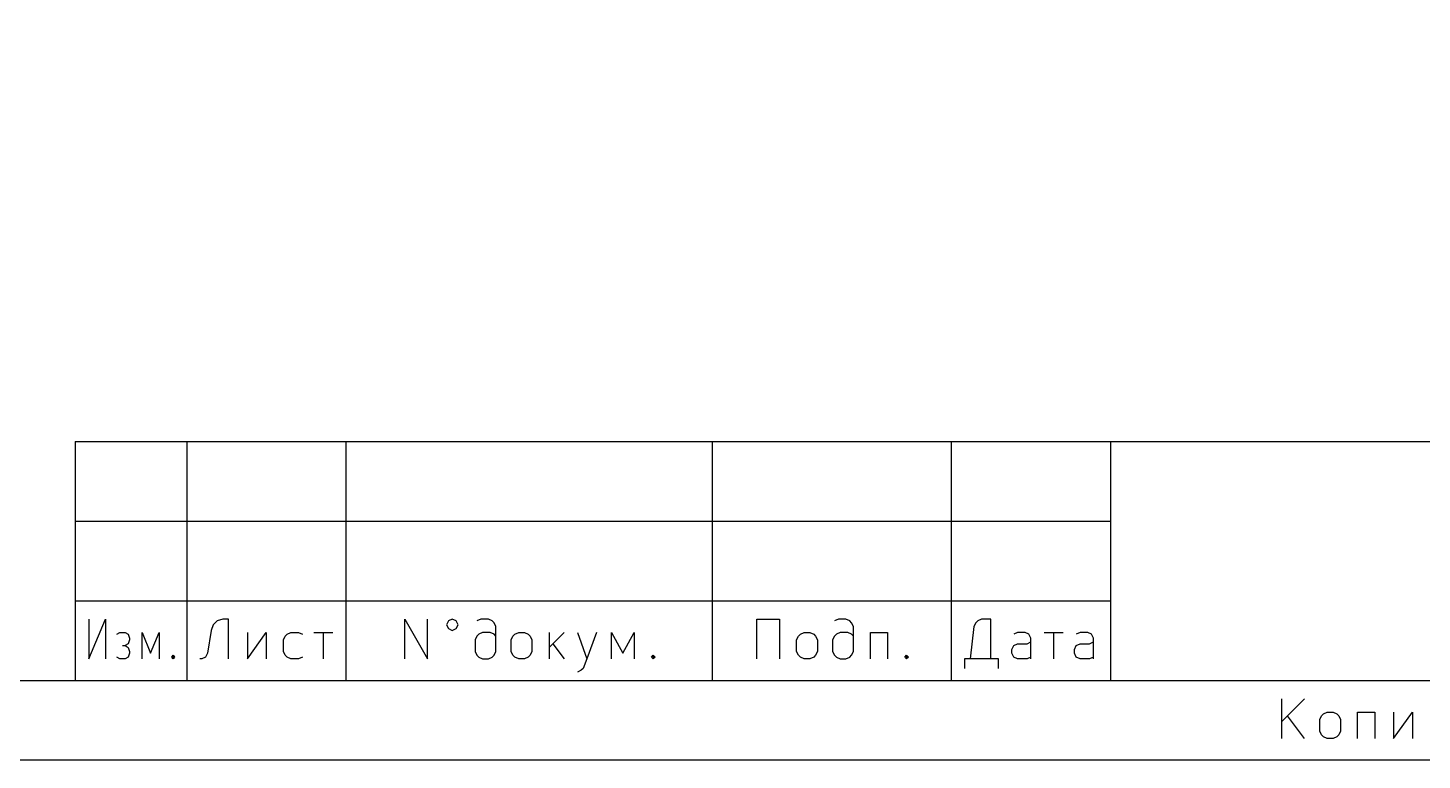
# Model space of a CAD drawing. Extents: x -8 to 289, y -13 to 197.
# Drawn here: x 96.3 to 183.9, y -13.1 to 32.9 of the extents above; entities that cross this region are included whole.
import ezdxf

# ---------------------------------------------------------------- set-up
doc = ezdxf.new("R2010")
doc.units = 0
doc.header["$MEASUREMENT"] = 0
doc.layers.get('0').update_dxf_attribs({"linetype": 'CONTINUOUS'})
doc.layers.add('BLACK', color=7, linetype='CONTINUOUS')

msp = doc.modelspace()

# ---------------------------------------------------------------- linework, layer by layer
at = {"linetype": 'Continuous'}
msp.add_lwpolyline([(-7.684, 196.936), (289.316, 196.936), (289.316, -13.064), (-7.684, -13.064)], close=True, dxfattribs=at)
at = {"layer": 'BLACK', "linetype": 'Continuous'}
for p, q in [((99.317, 6.929), (99.317, -8.071)), ((99.317, 6.929), (284.316, 6.929)), ((106.317, 6.929), (106.317, -8.071)), ((116.317, 6.929), (116.317, -8.071)), ((139.317, 6.929), (139.317, -8.071)), ((154.317, 6.929), (154.317, -8.071)), ((164.317, 6.929), (164.317, -8.071)), ((99.317, 1.929), (164.317, 1.929)), ((99.317, -3.071), (164.317, -3.071)), ((100.171, -4.215), (100.171, -6.715)), ((100.171, -6.715), (101.229, -4.215)), ((101.229, -4.215), (101.229, -6.715)), ((108.222, -4.334), (107.984, -4.572)), ((108.579, -4.215), (108.222, -4.334)), ((108.936, -4.215), (108.579, -4.215)), ((108.936, -6.715), (108.936, -4.215)), ((120.02, -6.715), (120.02, -4.215)), ((120.02, -4.215), (121.448, -6.715)), ((121.448, -6.715), (121.448, -4.215)), ((122.758, -4.334), (122.639, -4.572)), ((122.996, -4.215), (122.758, -4.334)), ((123.234, -4.334), (122.996, -4.215)), ((123.353, -4.572), (123.234, -4.334)), ((124.782, -4.215), (124.543, -4.334)), ((125.258, -4.215), (124.782, -4.215)), ((125.496, -4.334), (125.258, -4.215)), ((125.615, -4.453), (125.496, -4.334)), ((142.115, -6.715), (142.115, -4.215)), ((142.115, -4.215), (143.543, -4.215)), ((143.543, -4.215), (143.543, -6.715)), ((147.234, -4.215), (146.996, -4.334)), ((147.71, -4.215), (147.234, -4.215)), ((147.948, -4.334), (147.71, -4.215)), ((148.067, -4.453), (147.948, -4.334)), ((155.984, -4.334), (155.865, -4.453)), ((156.222, -4.215), (155.984, -4.334)), ((156.817, -4.215), (156.222, -4.215)), ((156.817, -6.715), (156.817, -4.215)), ((101.935, -5.167), (102.112, -5.048)), ((102.112, -5.048), (102.464, -5.048)), ((102.464, -5.048), (102.641, -5.167)), ((102.641, -5.167), (102.729, -5.405)), ((103.523, -6.715), (103.523, -5.048)), ((103.523, -5.048), (104.052, -6.358)), ((104.052, -6.358), (104.581, -5.048)), ((104.581, -5.048), (104.581, -6.715)), ((107.865, -4.929), (107.627, -6.358)), ((107.984, -4.572), (107.865, -4.929)), ((110.127, -5.048), (110.127, -6.715)), ((110.127, -6.715), (111.317, -5.048)), ((111.317, -5.048), (111.317, -6.715)), ((112.507, -5.286), (112.627, -5.167)), ((112.627, -5.167), (112.865, -5.048)), ((112.865, -5.048), (113.341, -5.048)), ((113.341, -5.048), (113.579, -5.167)), ((114.293, -5.048), (115.484, -5.048)), ((114.888, -5.048), (114.888, -6.715)), ((122.639, -4.572), (122.758, -4.81)), ((122.758, -4.81), (122.996, -4.929)), ((122.996, -4.929), (123.234, -4.81)), ((123.234, -4.81), (123.353, -4.572)), ((124.662, -5.167), (124.543, -5.286)), ((124.9, -5.048), (124.662, -5.167)), ((125.377, -5.048), (124.9, -5.048)), ((125.615, -5.167), (125.377, -5.048)), ((125.734, -4.691), (125.615, -4.453)), ((125.734, -5.286), (125.615, -5.167)), ((125.734, -6.239), (125.734, -4.691)), ((126.805, -5.286), (126.924, -5.167)), ((126.924, -5.167), (127.162, -5.048)), ((127.162, -5.048), (127.52, -5.048)), ((127.52, -5.048), (127.758, -5.167)), ((127.758, -5.167), (127.877, -5.286)), ((129.067, -5.048), (129.067, -6.715)), ((130.02, -5.048), (129.067, -6)), ((130.853, -5.048), (131.448, -6.715)), ((132.043, -5.048), (131.448, -6.715)), ((132.996, -6.715), (132.996, -5.048)), ((132.996, -5.048), (133.71, -6.358)), ((133.71, -6.358), (134.424, -5.048)), ((134.424, -5.048), (134.424, -6.715)), ((144.734, -5.286), (144.853, -5.167)), ((144.853, -5.167), (145.091, -5.048)), ((145.091, -5.048), (145.448, -5.048)), ((145.448, -5.048), (145.686, -5.167)), ((145.686, -5.167), (145.805, -5.286)), ((147.115, -5.167), (146.996, -5.286)), ((147.353, -5.048), (147.115, -5.167)), ((147.829, -5.048), (147.353, -5.048)), ((148.067, -5.167), (147.829, -5.048)), ((148.186, -4.691), (148.067, -4.453)), ((148.186, -5.286), (148.067, -5.167)), ((148.186, -6.239), (148.186, -4.691)), ((149.257, -6.715), (149.257, -5.048)), ((149.257, -5.048), (150.329, -5.048)), ((150.329, -5.048), (150.329, -6.715)), ((155.746, -4.691), (155.508, -6.715)), ((155.865, -4.453), (155.746, -4.691)), ((158.484, -5.048), (158.246, -5.167)), ((158.96, -5.048), (158.484, -5.048)), ((159.198, -5.167), (158.96, -5.048)), ((159.317, -5.405), (159.198, -5.167)), ((160.15, -5.048), (161.341, -5.048)), ((160.746, -5.048), (160.746, -6.715)), ((162.412, -5.048), (162.174, -5.167)), ((162.889, -5.048), (162.412, -5.048)), ((163.127, -5.167), (162.889, -5.048)), ((163.246, -5.405), (163.127, -5.167)), ((102.288, -5.881), (102.464, -5.881)), ((102.641, -5.762), (102.464, -5.881)), ((102.464, -5.881), (102.641, -6)), ((102.729, -5.524), (102.641, -5.762)), ((102.641, -6), (102.729, -6.239)), ((102.729, -5.405), (102.729, -5.524)), ((112.388, -5.524), (112.507, -5.286)), ((112.388, -6.239), (112.388, -5.524)), ((124.543, -5.286), (124.424, -5.524)), ((124.424, -5.524), (124.424, -6.239)), ((126.686, -5.524), (126.805, -5.286)), ((126.686, -6.239), (126.686, -5.524)), ((127.877, -5.286), (127.996, -5.524)), ((127.996, -5.524), (127.996, -6.239)), ((129.305, -5.762), (130.02, -6.715)), ((144.615, -5.524), (144.734, -5.286)), ((144.615, -6.239), (144.615, -5.524)), ((145.805, -5.286), (145.924, -5.524)), ((145.924, -5.524), (145.924, -6.239)), ((146.996, -5.286), (146.876, -5.524)), ((146.876, -5.524), (146.876, -6.239)), ((158.127, -6.119), (158.246, -5.881)), ((158.127, -6.358), (158.127, -6.119)), ((158.246, -5.881), (158.484, -5.762)), ((158.484, -5.762), (159.079, -5.762)), ((159.079, -5.762), (159.317, -5.643)), ((159.317, -6.715), (159.317, -5.405)), ((162.055, -6.119), (162.174, -5.881)), ((162.055, -6.358), (162.055, -6.119)), ((162.174, -5.881), (162.412, -5.762)), ((162.412, -5.762), (163.008, -5.762)), ((163.008, -5.762), (163.246, -5.643)), ((163.246, -6.715), (163.246, -5.405)), ((102.112, -6.715), (101.935, -6.596)), ((102.464, -6.715), (102.112, -6.715)), ((102.641, -6.596), (102.464, -6.715)), ((102.729, -6.358), (102.641, -6.596)), ((102.729, -6.239), (102.729, -6.358)), ((105.375, -6.596), (105.463, -6.477)), ((105.463, -6.715), (105.375, -6.596)), ((105.463, -6.477), (105.551, -6.596)), ((105.463, -6.477), (105.463, -6.715)), ((105.551, -6.596), (105.463, -6.715)), ((107.27, -6.715), (107.15, -6.715)), ((107.508, -6.596), (107.27, -6.715)), ((107.627, -6.358), (107.508, -6.596)), ((112.507, -6.477), (112.388, -6.239)), ((112.627, -6.596), (112.507, -6.477)), ((112.865, -6.715), (112.627, -6.596)), ((113.341, -6.715), (112.865, -6.715)), ((113.579, -6.596), (113.341, -6.715)), ((124.424, -6.239), (124.543, -6.477)), ((124.543, -6.477), (124.662, -6.596)), ((124.662, -6.596), (124.9, -6.715)), ((124.9, -6.715), (125.258, -6.715)), ((125.258, -6.715), (125.496, -6.596)), ((125.496, -6.596), (125.615, -6.477)), ((125.615, -6.477), (125.734, -6.239)), ((126.805, -6.477), (126.686, -6.239)), ((126.924, -6.596), (126.805, -6.477)), ((127.162, -6.715), (126.924, -6.596)), ((127.52, -6.715), (127.162, -6.715)), ((127.758, -6.596), (127.52, -6.715)), ((127.877, -6.477), (127.758, -6.596)), ((127.996, -6.239), (127.877, -6.477)), ((131.448, -6.715), (131.21, -7.31)), ((135.496, -6.596), (135.615, -6.477)), ((135.615, -6.715), (135.496, -6.596)), ((135.615, -6.477), (135.734, -6.596)), ((135.615, -6.477), (135.615, -6.715)), ((135.734, -6.596), (135.615, -6.715)), ((144.734, -6.477), (144.615, -6.239)), ((144.853, -6.596), (144.734, -6.477)), ((145.091, -6.715), (144.853, -6.596)), ((145.448, -6.715), (145.091, -6.715)), ((145.686, -6.596), (145.448, -6.715)), ((145.805, -6.477), (145.686, -6.596)), ((145.924, -6.239), (145.805, -6.477)), ((146.876, -6.239), (146.996, -6.477)), ((146.996, -6.477), (147.115, -6.596)), ((147.115, -6.596), (147.353, -6.715)), ((147.353, -6.715), (147.71, -6.715)), ((147.71, -6.715), (147.948, -6.596)), ((147.948, -6.596), (148.067, -6.477)), ((148.067, -6.477), (148.186, -6.239)), ((151.4, -6.596), (151.519, -6.477)), ((151.519, -6.715), (151.4, -6.596)), ((151.519, -6.477), (151.638, -6.596)), ((151.519, -6.477), (151.519, -6.715)), ((151.638, -6.596), (151.519, -6.715)), ((157.293, -6.715), (155.151, -6.715)), ((155.151, -6.715), (155.151, -7.31)), ((157.293, -7.31), (157.293, -6.715)), ((158.246, -6.596), (158.127, -6.358)), ((158.484, -6.715), (158.246, -6.596)), ((159.079, -6.715), (158.484, -6.715)), ((159.317, -6.596), (159.079, -6.715)), ((162.174, -6.596), (162.055, -6.358)), ((162.412, -6.715), (162.174, -6.596)), ((163.008, -6.715), (162.412, -6.715)), ((163.246, -6.596), (163.008, -6.715)), ((131.091, -7.429), (130.853, -7.548)), ((131.21, -7.31), (131.091, -7.429)), ((12.315, -8.071), (284.316, -8.071)), ((175.077, -11.715), (175.077, -9.215)), ((176.505, -9.215), (175.077, -10.643)), ((176.505, -11.715), (175.434, -10.286)), ((177.458, -10.524), (177.577, -10.286)), ((177.577, -10.286), (177.696, -10.167)), ((177.696, -10.167), (177.934, -10.048)), ((177.934, -10.048), (178.291, -10.048)), ((178.291, -10.048), (178.529, -10.167)), ((178.529, -10.167), (178.648, -10.286)), ((178.648, -10.286), (178.767, -10.524)), ((179.839, -11.715), (179.839, -10.048)), ((179.839, -10.048), (180.91, -10.048)), ((180.91, -10.048), (180.91, -11.715)), ((182.1, -10.048), (182.1, -11.715)), ((182.1, -11.715), (183.291, -10.048)), ((183.291, -10.048), (183.291, -11.715)), ((177.458, -11.239), (177.458, -10.524)), ((177.577, -11.477), (177.458, -11.239)), ((178.767, -11.239), (178.648, -11.477)), ((178.767, -10.524), (178.767, -11.239)), ((177.696, -11.596), (177.577, -11.477)), ((177.934, -11.715), (177.696, -11.596)), ((178.291, -11.715), (177.934, -11.715)), ((178.529, -11.596), (178.291, -11.715)), ((178.648, -11.477), (178.529, -11.596))]:
    msp.add_line(p, q, dxfattribs=at)

doc.saveas('drawing.dxf')
